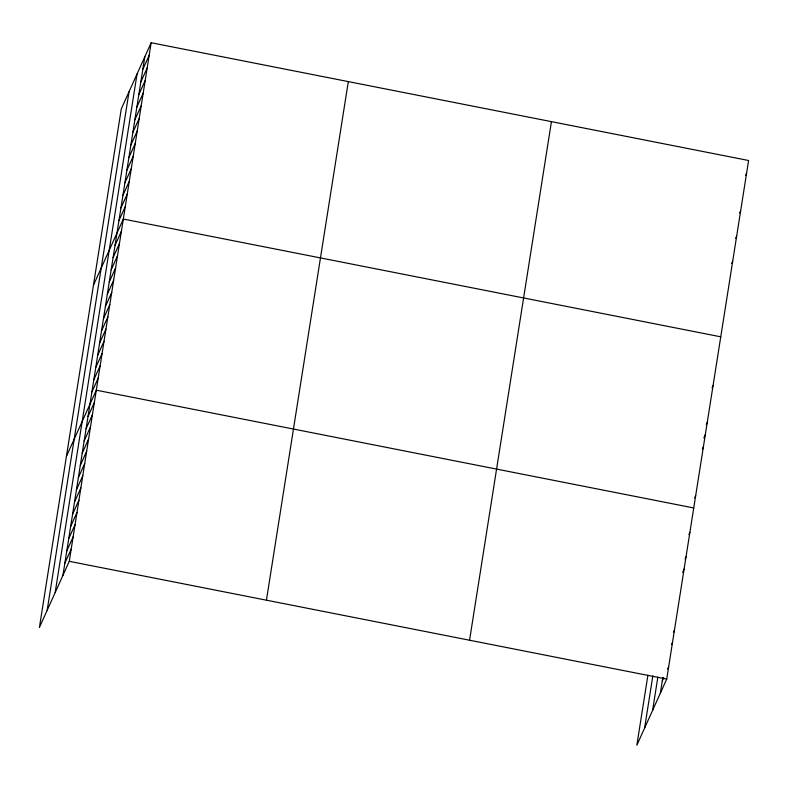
<?xml version="1.0" encoding="UTF-8"?>
<svg xmlns="http://www.w3.org/2000/svg" width="788" height="788" viewBox="0 0 788 788"><rect width="100%" height="100%" fill="white"/><g stroke="black" fill="none" stroke-linecap="round" stroke-linejoin="round"><path stroke-width="1.18" d="M47.162 610.306L129.045 91.723M55.16 592.596L137.043 74.013M62.922 575.407L144.805 56.815M151.158 42.739L121.283 108.911L39.4 627.494L69.275 561.322L151.158 42.739L748.6 160.506L666.717 679.089L636.842 745.261L647.894 675.257M266.433 600.19L348.316 81.597M469.559 640.23L551.442 121.638M644.604 728.073L652.848 675.848M652.602 710.362L657.862 677.03M660.364 693.174L662.816 677.611M142.815 69.413L149.168 55.327M140.825 82.011L147.179 67.926M138.836 94.599L145.189 80.524M136.846 107.198L143.209 93.112M134.856 119.786L141.219 105.71M132.867 132.384L139.23 118.298M130.877 144.982L137.24 130.897M128.887 157.57L135.25 143.495M126.907 170.169L133.261 156.083M124.918 182.757L131.271 168.681M122.928 195.355L129.281 181.27M120.938 207.953L127.292 193.868M118.949 220.542L125.312 206.466M93.437 285.226L123.322 219.054L720.764 336.821M115.028 245.363L121.391 231.278M113.098 257.587L119.461 243.502M111.167 269.811L117.53 255.726M109.237 282.035L115.6 267.95M107.306 294.259L113.669 280.173M105.385 306.483L111.738 292.397M103.455 318.707L109.808 304.621M101.524 330.93L107.877 316.845M99.593 343.154L105.947 329.069M97.663 355.378L104.016 341.293M95.732 367.602L102.085 353.516M93.802 379.826L100.155 365.74M91.871 392.05L98.224 377.964M66.419 456.36L96.294 390.188L693.736 507.955M88.01 416.497L94.373 402.412M86.079 428.721L92.442 414.636M84.149 440.945L90.512 426.86M82.218 453.169L88.581 439.083M80.287 465.393L86.65 451.307M78.357 477.617L84.72 463.531M76.426 489.841L82.789 475.755M74.496 502.064L80.859 487.979M72.565 514.288L78.928 500.203M70.644 526.512L76.997 512.427M68.714 538.736L75.067 524.65M66.783 550.96L73.136 536.874M64.852 563.184L71.206 549.098M745.635 175.261L746.61 173.094M739.666 213.046L740.641 210.879M735.687 238.232L736.672 236.065M731.717 263.428L732.692 261.261M712.066 387.883L713.041 385.716M706.275 424.555L707.25 422.388M703.851 437.862L705.319 434.612M702.413 449.002L703.389 446.835M694.691 497.898L695.666 495.731M688.899 534.569L689.884 532.402M685.038 559.017L686.023 556.85M682.625 572.324L684.092 569.074M673.464 632.36L674.439 630.193M671.534 644.584L672.509 642.417M662.294 680.95L663.762 677.7M667.672 669.032L668.648 666.865M69.275 561.322L666.717 679.089"/></g></svg>
